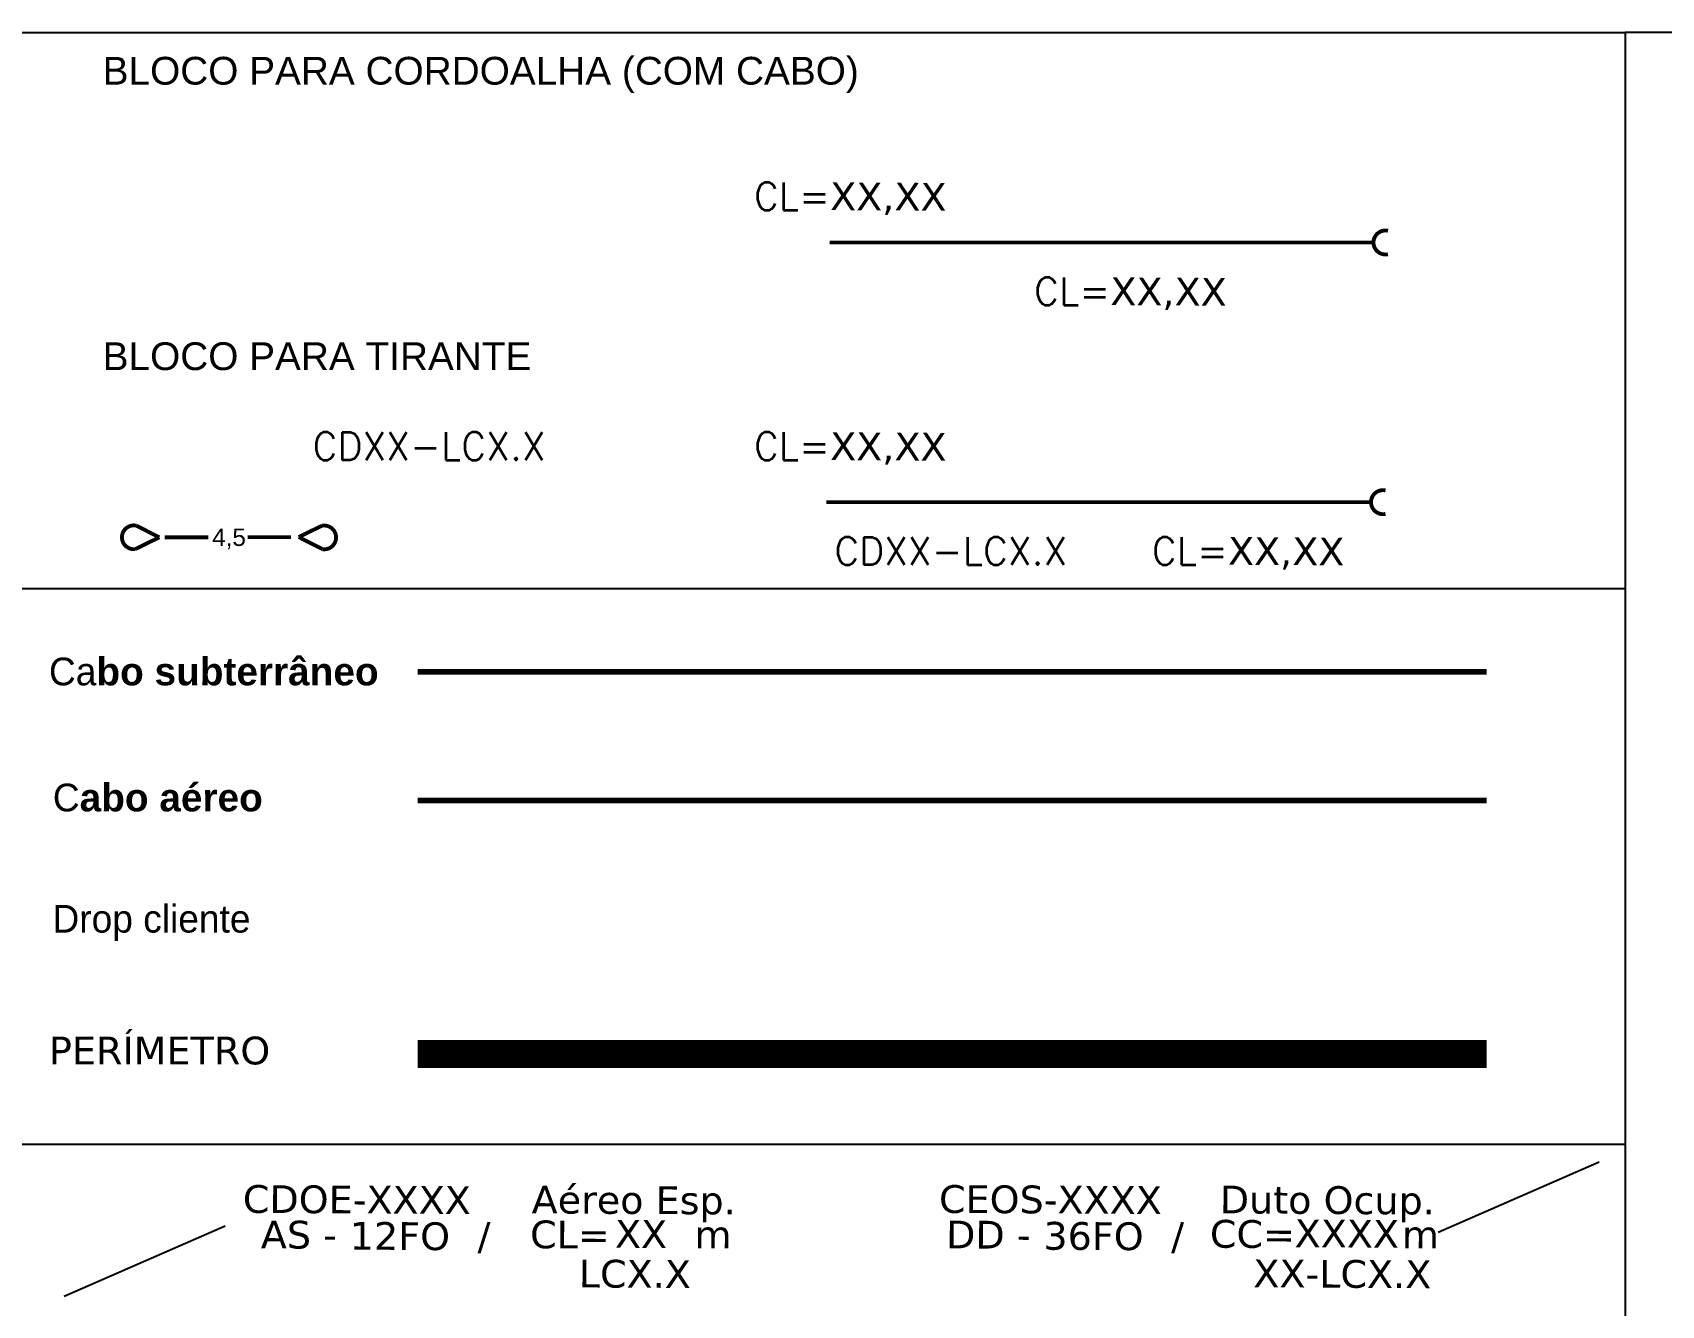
# Model space of a CAD drawing. Extents: x 31872 to 38961, y -9752 to -1519.
# Drawn here: x 33718 to 34305, y -5244 to -4785 of the extents above; entities that cross this region are included whole.
import ezdxf
from ezdxf.enums import TextEntityAlignment as Align

# ---------------------------------------------------------------- set-up
doc = ezdxf.new("R2010")
doc.units = ezdxf.units.DM
doc.header["$MEASUREMENT"] = 0
doc.layers.add('20.6-CORDOALHA_SUPORTE', color=7, linetype='Continuous', lineweight=25)
doc.layers.add('CORDOALHA_SUPORTE', color=7, linetype='Continuous', lineweight=25)
for name, color, linetype in [('CAP a instalar', 1, 'Continuous'), ('CD a instalar', 1, 'Continuous'), ('celulas gpon', 7, 'Continuous'), ('label_cabos', 7, 'Continuous')]:
    doc.layers.add(name, color=color, linetype=linetype)
doc.layers.add('DROP DE CLIENTE', color=140, linetype='Continuous', plot=False)
doc.styles.add('ARIAL', font='arial.ttf')
doc.styles.add('ROMANS', font='romans.shx')
doc.styles.add('siredit', font='verdana.ttf')
doc.linetypes.add('FENCELINE1', pattern='A,0.25,-0.1,[133,ltypeshp.shx,S=0.1,R=0,X=-0.1,Y=0],-0.1,1', length=1.45)
doc.dimstyles.new('CC', dxfattribs={"dimtxt": 1, "dimasz": 2, "dimexe": 0.18, "dimexo": 0.0625, "dimgap": 0.09, "dimtad": 0, "dimdec": 0, "dimrnd": 1, "dimzin": 0, "dimdsep": 46, "dimtxsty": 'siredit', "dimblk": 'NONE', "dimcen": 0, "dimse1": 1, "dimse2": 1, "dimsd1": 1, "dimsd2": 1, "dimclrt": 7, "dimadec": 0, "dimazin": 0, "dimtfac": 1, "dimtdec": 0, "dimtofl": 0, "dimtmove": 0, "dimatfit": 3, "dimfxl": 0, "dimtolj": 1, "dimtzin": 0, "dimarcsym": 0})

# ---------------------------------------------------------------- blocks, each defined once
blk = doc.blocks.new('CORDOALHA')
at = {"layer": '20.6-CORDOALHA_SUPORTE', "const_width": 0.4}
for points in [[(-7.157656927593052, -0.04836469516158104), (-9.541744490154088, 1.161746922880411, 1.175637847223802), (-9.651314039714634, -1.271085795015097), (-7.157656927593052, -0.04836469516158104)], [(7.277785996906459, -0.02373891696333885), (9.758590440265834, -1.282939966768026, 1.175637847223802), (9.673308114521205, 1.150865498930216), (7.277785996906459, -0.02373891696333885)]]:
    blk.add_lwpolyline(points, format="xyb", dxfattribs=at)
for points in [[(-6.585029860027134, -0.04836469516158104), (-2.085029860027134, -0.04836469516158104)], [(1.995164613239467, -0.03763395175337791), (6.495165566913784, -0.03763395175337791)]]:
    blk.add_lwpolyline(points, dxfattribs=at)
at = {"layer": '20.6-CORDOALHA_SUPORTE', "style": 'ARIAL'}
blk.add_text('4,5', height=1.8, dxfattribs=at).set_placement((0.06006501149386168, -0.04272275790572166), align=Align.MIDDLE_CENTER)
blk = doc.blocks.new('_None')
blk = doc.blocks.new('Inst CORD BENZINAL 4.55MM 3F')
at = {"color": 0, "lineweight": 0, "style": 'ROMANS'}
blk.add_attdef('FID', (-19.18447273614546, -2.214763530002652), '', height=1, dxfattribs=at)
blk.add_attdef('LANCE', text='', height=1, dxfattribs=at).set_placement((-0.5381412959509185, -2.214763530002659), align=Align.RIGHT)
at = {"color": 0, "lineweight": 0, "style": 'ROMANS', "flags": 3}
for tag, p in [('FATOR', (-5.196395047656238, -4.441735041516672)), ('ID_ATIVIDADE', (-5.200727581730944, -6.668706553030688))]:
    blk.add_attdef(tag, p, '', height=1, dxfattribs=at)
at = {"layer": 'label_cabos', "color": 0, "style": 'siredit'}
blk.add_attdef('QTDE', (-0.5381412959509185, -2.214763530002659), '', height=1, rotation=359.6900071930405, dxfattribs=at)
blk = doc.blocks.new('Inst CORD BENZINAL 4.55MM 3F (sem recursos)')
at = {"layer": '20.6-CORDOALHA_SUPORTE', "color": 0, "lineweight": 0, "style": 'ROMANS'}
blk.add_attdef('LANCE', text='', height=1, dxfattribs=at).set_placement((-0.5381412959509185, -2.214763530002659), align=Align.RIGHT)
at = {"layer": '20.6-CORDOALHA_SUPORTE', "color": 0, "style": 'siredit'}
blk.add_attdef('QTDE', (-0.5381412959509185, -2.214763530002659), '', height=1, rotation=359.6900071930405, dxfattribs=at)
at = {"layer": '20.6-CORDOALHA_SUPORTE', "color": 0, "lineweight": 0, "style": 'ROMANS'}
for tag, p, flags in [('FATOR', (-5.196395047656238, -4.441735041516672), 3), ('ID_ATIVIDADE', (-5.200727581730944, -6.668706553030688), 3), ('FID', (-5.200727581730944, -8.895678064544704), 1)]:
    blk.add_attdef(tag, p, '', height=1, dxfattribs=dict(at, flags=flags))
blk = doc.blocks.new('*U156')
at = {"layer": '20.6-CORDOALHA_SUPORTE', "const_width": 0.1391638547182083}
blk.add_lwpolyline([(-10.64303850778442, 0.0414027478937543), (8.946140422519651, 0.0414027478937543)], dxfattribs=at)
blk.add_lwpolyline([(9.467187001264797, 0.4644154411683404, 1.231751640149773), (9.467187001264797, -0.3816099453808318)], format="xyb", dxfattribs=at)
at = {"layer": '20.6-CORDOALHA_SUPORTE', "color": 0, "lineweight": 0, "style": 'ROMANS'}
blk.add_attdef('LANCE', text='', height=1, dxfattribs=at).set_placement((-0.5381412959509185, -2.214763530002659), align=Align.RIGHT)
at = {"layer": '20.6-CORDOALHA_SUPORTE', "color": 0, "style": 'siredit'}
blk.add_attdef('QTDE', (-0.5381412959509185, -2.214763530002659), '', height=1, rotation=359.6900071930405, dxfattribs=at)
at = {"layer": '20.6-CORDOALHA_SUPORTE', "color": 0, "lineweight": 0, "style": 'ROMANS'}
for tag, p, flags in [('FATOR', (-5.196395047656238, -4.441735041516672), 3), ('ID_ATIVIDADE', (-5.200727581730944, -6.668706553030688), 3), ('FID', (-5.200727581730944, -8.895678064544704), 1)]:
    blk.add_attdef(tag, p, '', height=1, dxfattribs=dict(at, flags=flags))
blk = doc.blocks.new('*U157')
at = {"layer": '20.6-CORDOALHA_SUPORTE', "const_width": 0.1391638547182083}
blk.add_lwpolyline([(-10.51402938117807, 0.0414027478937543), (9.11125251806894, 0.0414027478937543)], dxfattribs=at)
blk.add_lwpolyline([(9.632299096814087, 0.4644154411683404, 1.231751640149773), (9.632299096814087, -0.3816099453808318)], format="xyb", dxfattribs=at)
at = {"color": 0, "lineweight": 0, "style": 'ROMANS'}
blk.add_attdef('FID', (-10.22687171856955, -2.214763530002652), '', height=1, dxfattribs=at)
blk.add_attdef('LANCE', text='', height=1, dxfattribs=at).set_placement((3.955137126992344, -2.214763530002659), align=Align.RIGHT)
at = {"color": 0, "lineweight": 0, "style": 'ROMANS', "flags": 3}
for tag, p in [('FATOR', (-0.7031166247129761, -4.441735041516672)), ('ID_ATIVIDADE', (-0.7074491587876821, -6.668706553030688))]:
    blk.add_attdef(tag, p, '', height=1, dxfattribs=at)
at = {"layer": 'label_cabos', "color": 0, "style": 'siredit'}
blk.add_attdef('QTDE', (3.955137126992344, -2.214763530002659), '', height=1, rotation=359.6900071930405, dxfattribs=at)
blk = doc.blocks.new('Inst CB DT OCUP CFOA-SM-DD-S-36')
at = {"layer": 'label_cabos', "color": 0, "style": 'siredit'}
for tag, flags, p in [('ID_ATIVIDADE', 3, (1.313585161309568, 2.671720126308649)), ('FATOR', 1, (11.5601203190924, 2.551431588687208))]:
    blk.add_attdef(tag, text='', height=1, rotation=359.6900071930405, dxfattribs=dict(at, flags=flags)).set_placement(p, align=Align.MIDDLE_CENTER)
for tag, p in [('DESTINO_CABO', (3.131368715205234, 1.262430571443581)), ('TIPO_CABO', (13.10817767829267, 1.244845964638766)), ('TIPO_CABO', (1.112291071830923, -0.004590935048270239)), ('CABO', (4.685797835605519, -0.05191046300382141)), ('/', (7.714015827420027, -0.05191046300382141)), ('LANCE', (10.409377014078, 0.02154583128843068)), ('UND', (16.46399395113023, 0.001586114557718954)), ('FID', (13.64769000608328, -1.414223166462778))]:
    blk.add_attdef(tag, text='', height=1, rotation=359.6900071930405, dxfattribs=at).set_placement(p, align=Align.MIDDLE_CENTER)
blk.add_attdef('QTDE', (11.92914229991992, -0.45470154523839), '', height=1, rotation=359.6900071930405, dxfattribs=at)
blk = doc.blocks.new('Inst CB ESP CFOA-SM-AS-120-S-12 A')
at = {"layer": 'label_cabos', "color": 0, "style": 'siredit'}
for tag, flags, p in [('ID_ATIVIDADE', 3, (1.313585161309568, 2.671720126308649)), ('FATOR', 1, (11.5601203190924, 2.551431588687208))]:
    blk.add_attdef(tag, text='', height=1, rotation=359.6900071930405, dxfattribs=dict(at, flags=flags)).set_placement(p, align=Align.MIDDLE_CENTER)
for tag, p in [('DESTINO_CABO', (3.131368715205234, 1.262430571443581)), ('TIPO_CABO', (13.10817767829267, 1.244845964638766)), ('TIPO_CABO', (1.262291071830923, -0.004590935048270239)), ('CABO', (4.68579783560552, -0.05191046300382141)), ('/', (7.714015827420027, -0.05191046300382141)), ('LANCE', (10.80897846494462, 0.001586114557718954)), ('UND', (15.96399395113023, 0.001586114557718954)), ('FID', (13.14769000608328, -1.414223166462778))]:
    blk.add_attdef(tag, text='', height=1, rotation=359.6900071930405, dxfattribs=at).set_placement(p, align=Align.MIDDLE_CENTER)
blk.add_attdef('QTDE', (12.42874375078654, -0.4746612619691017), '', height=1, rotation=359.6900071930405, dxfattribs=at)

msp = doc.modelspace()

# ---------------------------------------------------------------- linework, layer by layer
for p, q in [((33130.81577314479, -4985.700622422522), (34291.47573949602, -4985.700622422522)), ((33130.81577314479, -5185.928877869522), (34291.47573949602, -5185.928877869522))]:
    msp.add_line(p, q)
for points in [[(33130.81577314479, -6387.298410551523), (33130.81577314479, -4785.472366975521), (34291.47573949602, -4785.472366975521), (34291.47573949602, -6187.070155104523)], [(34291.47573949602, -5586.385388763522), (35085.12990346477, -5586.385388763522), (35085.12990346477, -4785.472366975521), (34291.47573949602, -4785.472366975521)]]:
    msp.add_lwpolyline(points)
at = {"layer": 'CAP a instalar', "ltscale": 5, "const_width": 2}
msp.add_lwpolyline([(33856.51622442827, -5015.784328522062), (34241.55207700511, -5015.784328522062)], dxfattribs=at)
at = {"layer": 'CAP a instalar', "linetype": 'FENCELINE1', "ltscale": 5, "const_width": 2}
msp.add_lwpolyline([(33856.51622442827, -5062.126831000572), (34241.55207700511, -5062.126831000572)], dxfattribs=at)
at = {"layer": 'celulas gpon', "color": 116, "linetype": 'Continuous', "lineweight": 200, "const_width": 10.00000000000047}
msp.add_lwpolyline([(33856.51622442827, -5153.462316186999), (34241.55207700511, -5153.462316186999)], dxfattribs=at)

# ---------------------------------------------------------------- block references
at = {"color": 0, "lineweight": 0}
ref = msp.add_blockref('Inst CB ESP CFOA-SM-AS-120-S-12 A', (33803.23245213898, -5218.496616462146), dxfattribs=dict(at, xscale=10, yscale=10, zscale=10))
ref.add_attrib('DESTINO_CABO', 'CDOE-XXXX', dxfattribs={"layer": 'label_cabos', "color": 0, "height": 10, "rotation": 359.6900072375811, "style": 'siredit'}).set_placement((33834.54613970192, -5205.872314551746), align=Align.MIDDLE_CENTER)
ref.add_attrib('CABO', '12FO', dxfattribs={"layer": 'label_cabos', "color": 0, "height": 10, "rotation": 359.6900072375811, "style": 'siredit'}).set_placement((33850.09043143662, -5219.015720447426), align=Align.MIDDLE_CENTER)
ref.add_attrib('TIPO_CABO', 'Aéreo Esp.', dxfattribs={"layer": 'label_cabos', "color": 0, "height": 10, "rotation": 359.6900072375811, "style": 'siredit'}).set_placement((33934.31422995003, -5206.048153003579), align=Align.MIDDLE_CENTER)
ref.add_attrib('/', '/', dxfattribs={"layer": 'label_cabos', "color": 0, "height": 10, "rotation": 359.6900072375811, "style": 'siredit'}).set_placement((33880.37261055382, -5219.015720447426), align=Align.MIDDLE_CENTER)
ref.add_attrib('TIPO_CABO', 'AS - ', dxfattribs={"layer": 'label_cabos', "color": 0, "height": 10, "rotation": 359.6900072375811, "style": 'siredit'}).set_placement((33815.85536406907, -5218.542526325112), align=Align.MIDDLE_CENTER)
ref.add_attrib('FID', 'LCX.X', dxfattribs={"layer": 'label_cabos', "color": 0, "height": 10, "rotation": 359.6900072375811, "style": 'siredit'}).set_placement((33934.70935271769, -5232.638843634998), align=Align.MIDDLE_CENTER)
ref.add_attrib('LANCE', 'CL=', dxfattribs={"layer": 'label_cabos', "color": 0, "height": 10, "rotation": 359.6900072375811, "style": 'siredit'}).set_placement((33911.32223771601, -5218.480747321521), align=Align.MIDDLE_CENTER)
ref.add_attrib('QTDE', 'XX', (33927.51989053162, -5223.243225196277), dxfattribs={"layer": 'label_cabos', "color": 0, "height": 10, "rotation": 359.6900072375811, "style": 'siredit'})
ref.add_attrib('UND', 'm', dxfattribs={"layer": 'label_cabos', "color": 0, "height": 10, "rotation": 359.6900072375811, "style": 'siredit'}).set_placement((33962.87239240082, -5218.480747321521), align=Align.MIDDLE_CENTER)
ref = msp.add_blockref('Inst CB DT OCUP CFOA-SM-DD-S-36', (34053.11335961633, -5218.501243719732), dxfattribs=dict(at, xscale=10, yscale=10, zscale=10))
ref.add_attrib('DESTINO_CABO', 'CEOS-XXXX', dxfattribs={"layer": 'label_cabos', "color": 0, "height": 10, "rotation": 359.6900071930406, "style": 'siredit'}).set_placement((34084.42704676949, -5205.876938028162), align=Align.MIDDLE_CENTER)
ref.add_attrib('TIPO_CABO', 'Duto Ocup.', dxfattribs={"layer": 'label_cabos', "color": 0, "height": 10, "rotation": 359.6900071930406, "style": 'siredit'}).set_placement((34184.19513639827, -5206.052784079587), align=Align.MIDDLE_CENTER)
ref.add_attrib('/', '/', dxfattribs={"layer": 'label_cabos', "color": 0, "height": 10, "rotation": 359.6900071930406, "style": 'siredit'}).set_placement((34130.25351789147, -5219.020348356938), align=Align.MIDDLE_CENTER)
ref.add_attrib('FID', 'XX-LCX.X', dxfattribs={"layer": 'label_cabos', "color": 0, "height": 10, "rotation": 359.6900071930406, "style": 'siredit'}).set_placement((34189.59025968281, -5232.643475381558), align=Align.MIDDLE_CENTER)
ref.add_attrib('LANCE', 'CC=', dxfattribs={"layer": 'label_cabos', "color": 0, "height": 10, "rotation": 359.6900071930406, "style": 'siredit'}).set_placement((34157.20712975897, -5218.285785408591), align=Align.MIDDLE_CENTER)
ref.add_attrib('UND', 'm', dxfattribs={"layer": 'label_cabos', "color": 0, "height": 10, "rotation": 359.6900071930406, "style": 'siredit'}).set_placement((34217.75329912845, -5218.485382588481), align=Align.MIDDLE_CENTER)
ref.add_attrib('CABO', '36FO', dxfattribs={"layer": 'label_cabos', "color": 0, "height": 10, "rotation": 359.6900071930406, "style": 'siredit'}).set_placement((34099.97133797217, -5219.020348356938), align=Align.MIDDLE_CENTER)
ref.add_attrib('TIPO_CABO', 'DD - ', dxfattribs={"layer": 'label_cabos', "color": 0, "height": 10, "rotation": 359.6900071930406, "style": 'siredit'}).set_placement((34064.23627033662, -5218.547153079783), align=Align.MIDDLE_CENTER)
ref.add_attrib('QTDE', 'XXXX', (34172.40478261672, -5223.048259185528), dxfattribs={"layer": 'label_cabos', "color": 0, "height": 10, "rotation": 359.6900071930406, "style": 'siredit'})
at = {"layer": '20.6-CORDOALHA_SUPORTE', "color": 0, "lineweight": 0, "xscale": 10, "yscale": 10, "zscale": 10}
for name, p, values in [('Inst CORD BENZINAL 4.55MM 3F (sem recursos)', (34010.41788306618, -4827.28597756279), {'QTDE': 'XX,XX', 'LANCE': 'CL='}), ('*U156', (34111.36042479957, -4861.508513705706), {'QTDE': 'XX,XX', 'LANCE': 'CL='}), ('Inst CORD BENZINAL 4.55MM 3F', (34010.41788306618, -4917.328492959862), {'FID': 'CDXX-LCX.X', 'QTDE': 'XX,XX', 'LANCE': 'CL='}), ('*U157', (34108.82118924237, -4955.054832247918), {'FID': 'CDXX-LCX.X', 'QTDE': 'XX,XX', 'LANCE': 'CL='})]:
    msp.add_blockref(name, p, dxfattribs=at).add_auto_attribs(values)
at = {"layer": 'CORDOALHA_SUPORTE', "xscale": 3.479096367955208, "yscale": 3.479096367955208, "zscale": 3.479096367955208}
msp.add_blockref('CORDOALHA', (33788.28712598952, -4967.142675181752), dxfattribs=at)

# ---------------------------------------------------------------- texts
at = {"layer": 'CD a instalar', "char_height": 10, "attachment_point": 1}
for s, insert, width in [('Ca{\\fArial|b1|i0|c0|p34;bo subterrâneo}', (33723.63443734888, -5010.637258047139), 129.9487976590171), ('C{\\fArial|b1|i0|c0|p34;abo aéreo}', (33725.0283473725, -5056.040655689215), 93.59838163945822)]:
    msp.add_mtext(s, dxfattribs=dict(at, insert=insert, width=width))
at = {"layer": 'celulas gpon', "color": 116, "linetype": 'Continuous', "lineweight": 200, "style": 'siredit'}
msp.add_text('PERÍMETRO', height=10, dxfattribs=at).set_placement((33723.63443734888, -5157.188515027886))
at = {"layer": 'CORDOALHA_SUPORTE', "style": 'ARIAL'}
for s, p in [('BLOCO PARA CORDOALHA (COM CABO)', (33742.98308940786, -4804.219653809344)), ('BLOCO PARA TIRANTE', (33742.98308940786, -4907.06636013267))]:
    msp.add_text(s, height=10, dxfattribs=at).set_placement(p)
at = {"layer": 'DROP DE CLIENTE', "insert": (33724.89176892085, -5099.709210554035), "char_height": 10, "width": 93.59838163945824, "attachment_point": 1}
msp.add_mtext('Drop cliente', dxfattribs=at)

# ---------------------------------------------------------------- leaders
at = {"layer": 'label_cabos'}
for points in [[(34282.10362436781, -5192.402623088931), (34224.16969945021, -5217.762735130166)], [(33729.1642410792, -5240.67343065319), (33787.09816599796, -5215.313318611955)]]:
    msp.add_leader(points, dimstyle='CC', override={"dimgap": 0.09, "dimtad": 0}, dxfattribs=at)

doc.saveas('drawing.dxf')
